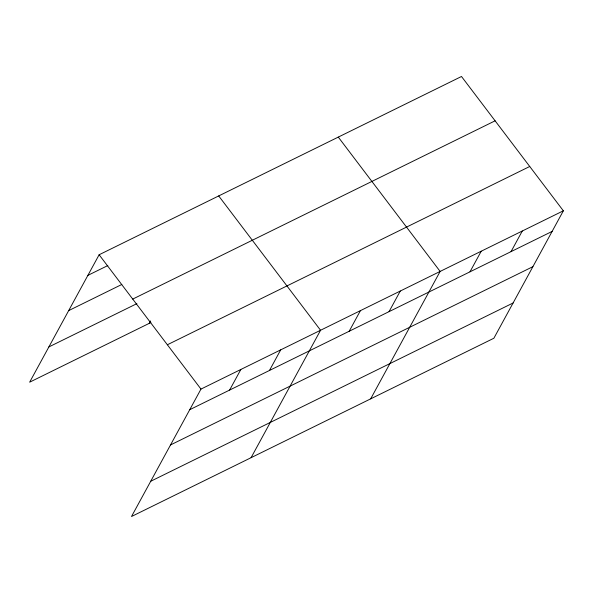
<?xml version="1.0" encoding="UTF-8"?>
<svg xmlns="http://www.w3.org/2000/svg" width="593" height="593" viewBox="0 0 593 593"><rect width="100%" height="100%" fill="white"/><g stroke="black" fill="none" stroke-linecap="round" stroke-linejoin="round"><path stroke-width="0.89" d="M563.35 210.811L200.975 389.09L131.505 516.51L493.873 338.24L563.35 210.811L461.495 76.49L99.127 254.76L29.65 382.188L150.896 322.54M149.236 323.355L150.54 320.954M229.602 390.075L240.84 369.476M269.467 370.469L280.697 349.863M251.084 457.677L320.561 330.257L218.706 195.935M349.188 331.25L360.418 310.643M389.052 311.636L400.282 291.037M370.669 398.852L440.139 271.424L338.292 137.102M469.982 271.824L481.212 251.224M511.047 251.617L522.277 231.018M87.89 275.367L107.822 265.56M68.669 310.613L121.817 284.47M132.736 299.087L495.111 120.816M48.871 346.935L136.894 303.631M167.367 344.763L529.742 166.485M189.745 409.689L552.12 231.418M170.525 444.943L532.899 266.665M150.726 481.257L513.093 302.986M99.127 254.76L200.975 389.09"/></g></svg>
